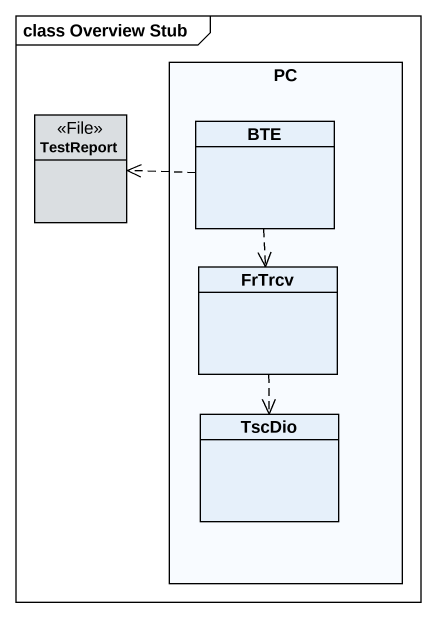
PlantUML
@startuml
mainframe class Overview Stub
hide circle
hide empty members
rectangle PC {
  class BTE
  class FrTrcv
  class TscDio
}
class TestReport <<File>> #DADEE1
BTE .left.> TestReport
BTE ..> FrTrcv
FrTrcv ..> TscDio
@enduml
